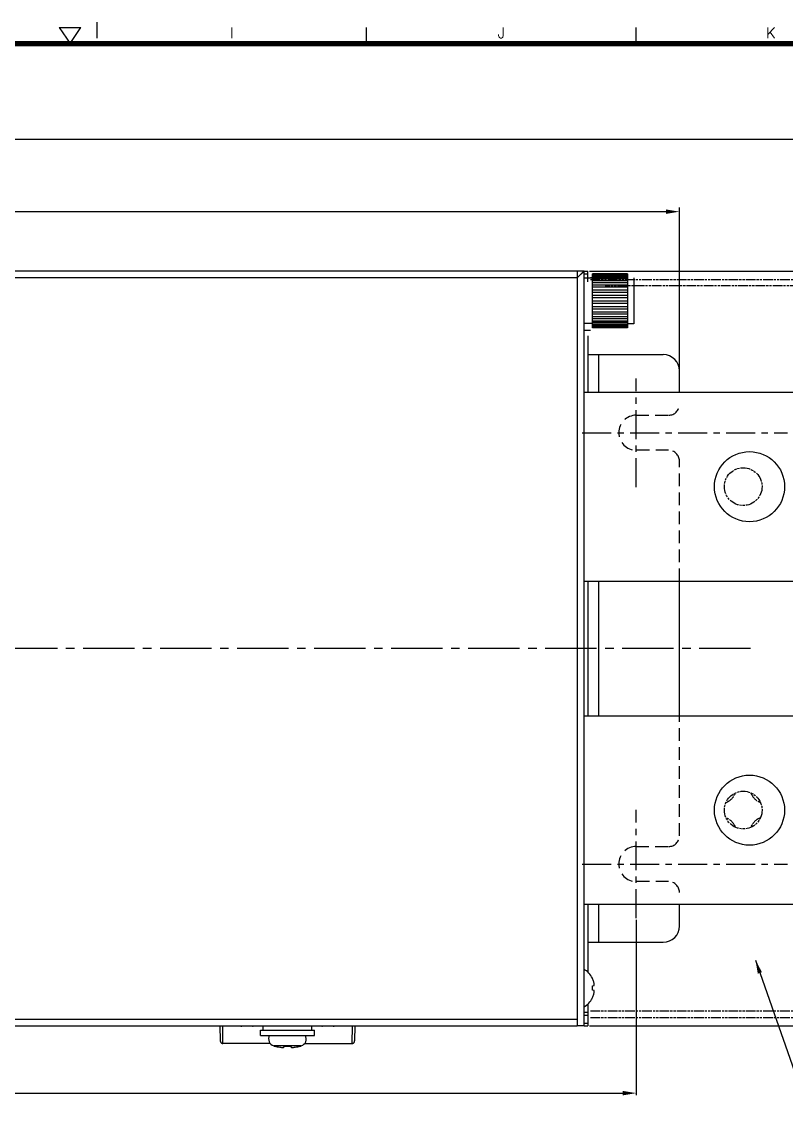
# Model space of a CAD drawing. Extents: x -329 to 5579, y -1942 to 3105.
# Drawn here: x 2186.9 to 2328.6, y -1588.2 to -1384.3 of the extents above; entities that cross this region are included whole.
import ezdxf
from ezdxf.enums import TextEntityAlignment as Align

# ---------------------------------------------------------------- set-up
doc = ezdxf.new("R2010")
doc.units = 0
doc.header["$PDMODE"] = 3
doc.header["$PDSIZE"] = 1.5
for name, pattern in [('CENTER', [17.8, 10.75, -2.35, 2.35, -2.35]), ('CENTER2', [28.575, 19.05, -3.175, 3.175, -3.175]), ('HIDDEN', [3.525, 2.35, -1.175]), ('PHANTOM', [0.8, 0.45, -0.05, 0.1, -0.05, 0.1, -0.05])]:
    doc.linetypes.add(name, pattern=pattern)
doc.layers.get('0').update_dxf_attribs({"linetype": 'CONTINUOUS'})
doc.layers.get('DEFPOINTS').update_dxf_attribs({"linetype": 'CONTINUOUS'})
for name, color, linetype in [('2', 2, 'CONTINUOUS'), ('3', 112, 'CENTER'), ('BRKT2_250_DXF_CONTINUOUS_L', 7, 'CONTINUOUS'), ('BUSBAR_SP2-4DXF_CONTINUOUS', 7, 'CONTINUOUS'), ('DIM', 1, 'CONTINUOUS'), ('HTSINK-400A_DXF_CONTINUOUS', 7, 'CONTINUOUS'), ('JW009818UAN4DXF_CONTINUOUS', 7, 'CONTINUOUS'), ('PANEL_TOP400DXF_CONTINUOUS', 7, 'CONTINUOUS'), ('PH_M4X8_DXF_CONTINUOUS_LIN', 7, 'CONTINUOUS'), ('S_WASHER_M4_DXF_CONTINUOUS', 7, 'CONTINUOUS'), ('TH_T3X8_DXF_CONTINUOUS_LIN', 7, 'CONTINUOUS'), ('WASHER_M4_DXF_CONTINUOUS_L', 7, 'CONTINUOUS')]:
    doc.layers.add(name, color=color, linetype=linetype)
doc.styles.add('OMI-1', font='arial.ttf', dxfattribs={"oblique": 1})
doc.styles.add('SIM', font='simplex')
doc.dimstyles.new('1', dxfattribs={"dimtxt": 4, "dimasz": 2.5, "dimexe": 0.8, "dimexo": 0.3, "dimgap": 0.5, "dimtad": 1, "dimtoh": 1, "dimdec": 1, "dimzin": 0, "dimtxsty": 'OMI-1', "dimcen": 0, "dimclrd": 256, "dimclre": 256, "dimclrt": 256, "dimazin": 3, "dimtfac": 0.8, "dimtdec": 1, "dimtix": 1, "dimtmove": 0, "dimatfit": 3, "dimtolj": 1, "dimtzin": 0})

# ---------------------------------------------------------------- blocks, each defined once
blk = doc.blocks.new('*D8161')
at = {"layer": 'DEFPOINTS', "color": 0}
for p in [(2308.82, -1419.53), (1953.82, -1448.05), (2308.82, -1449.05)]:
    blk.add_point(p, dxfattribs=at)
at = {"layer": 'DIM'}
for p, q in [((1953.82, -1447.75), (1953.82, -1418.73)), ((2308.82, -1448.75), (2308.82, -1418.73)), ((1956.32, -1419.53), (2306.32, -1419.53))]:
    blk.add_line(p, q, dxfattribs=at)
for points in [[(1956.32, -1419.12), (1956.32, -1419.95), (1953.82, -1419.53)], [(2306.32, -1419.95), (2306.32, -1419.12), (2308.82, -1419.53)]]:
    blk.add_solid(points, dxfattribs=at)
at = {"layer": 'DIM', "insert": (2131.32, -1416.99), "char_height": 4, "attachment_point": 5, "style": 'OMI-1'}
blk.add_mtext('\\A1;355.0', dxfattribs=at)
blk = doc.blocks.new('*D8162')
at = {"layer": 'DEFPOINTS', "color": 0}
for p in [(2358.72, -1406.07), (2358.72, -1446.44), (1953.82, -1448.05)]:
    blk.add_point(p, dxfattribs=at)
at = {"layer": 'DIM'}
for p, q in [((1953.82, -1447.75), (1953.82, -1405.27)), ((1956.32, -1406.07), (2356.22, -1406.07)), ((2358.72, -1446.14), (2358.72, -1405.27))]:
    blk.add_line(p, q, dxfattribs=at)
for points in [[(1956.32, -1405.65), (1956.32, -1406.49), (1953.82, -1406.07)], [(2356.22, -1406.49), (2356.22, -1405.65), (2358.72, -1406.07)]]:
    blk.add_solid(points, dxfattribs=at)
at = {"layer": 'DIM', "insert": (2156.27, -1403.53), "char_height": 4, "attachment_point": 5, "style": 'OMI-1'}
blk.add_mtext('\\A1;404.9', dxfattribs=at)

msp = doc.modelspace()

# ---------------------------------------------------------------- linework, layer by layer
for p, q in [((2193.8, -1385.35), (2195.8, -1388.35)), ((2193.8, -1385.35), (2197.8, -1385.35)), ((2195.8, -1388.35), (2197.8, -1385.35)), ((2200.8, -1387.35), (2200.8, -1384.35)), ((2250.8, -1388.35), (2250.8, -1385.35)), ((2300.8, -1388.35), (2300.8, -1385.35))]:
    msp.add_line(p, q)
at = {"color": 7, "linetype": 'CONTINUOUS'}
for p, q in [((2299.17, -1431.07), (2292.72, -1431.07)), ((2292.72, -1441.07), (2292.72, -1431.07)), ((2299.17, -1431.1), (2292.72, -1431.1)), ((2299.17, -1431.07), (2299.17, -1441.07)), ((2292.72, -1431.87), (2291.12, -1431.87)), ((2292.72, -1431.82), (2292.32, -1431.82)), ((2299.17, -1431.17), (2292.72, -1431.17)), ((2299.17, -1431.33), (2292.72, -1431.33)), ((2299.17, -1431.49), (2292.72, -1431.49)), ((2299.17, -1431.76), (2292.72, -1431.76)), ((2299.17, -1432.01), (2292.72, -1432.01)), ((2299.17, -1432.39), (2292.72, -1432.39)), ((2299.17, -1432.71), (2292.72, -1432.71)), ((2299.17, -1433.17), (2292.72, -1433.17)), ((2300.37, -1431.82), (2300.37, -1440.32)), ((2299.17, -1433.55), (2292.72, -1433.55)), ((2299.17, -1434.08), (2292.72, -1434.08)), ((2299.17, -1434.5), (2292.72, -1434.5)), ((2299.17, -1435.08), (2292.72, -1435.08)), ((2299.17, -1435.52), (2292.72, -1435.52)), ((2299.17, -1436.12), (2292.72, -1436.12)), ((2299.17, -1436.57), (2292.72, -1436.57)), ((2299.17, -1437.16), (2292.72, -1437.16)), ((2299.17, -1437.59), (2292.72, -1437.59)), ((2299.17, -1438.15), (2292.72, -1438.15)), ((2299.17, -1438.55), (2292.72, -1438.55)), ((2299.17, -1439.05), (2292.72, -1439.05)), ((2292.72, -1440.27), (2291.12, -1440.27)), ((2299.17, -1439.4), (2292.72, -1439.4)), ((2299.17, -1439.82), (2292.72, -1439.82)), ((2299.17, -1440.1), (2292.72, -1440.1)), ((2299.17, -1440.42), (2292.72, -1440.42)), ((2299.17, -1440.63), (2292.72, -1440.63)), ((2299.17, -1440.84), (2292.72, -1440.84)), ((2299.17, -1440.95), (2292.72, -1440.95)), ((2299.17, -1441.04), (2292.72, -1441.04)), ((2299.17, -1441.07), (2292.72, -1441.07)), ((2300.37, -1440.32), (2299.17, -1440.32)), ((2292.32, -1441.57), (2291.12, -1441.57))]:
    msp.add_line(p, q, dxfattribs=at)
at = {"const_width": 1}
msp.add_lwpolyline([(2600.8, -1388.35), (1800.8, -1388.35), (1800.8, -1938.35), (2600.8, -1938.35)], close=True, dxfattribs=at)
at = {"layer": '2', "color": 4, "linetype": 'PHANTOM', "ltscale": 4}
for p, q in [((2292.32, -1432.09), (2353.02, -1432.09)), ((2353.52, -1433.29), (2295.02, -1433.29)), ((2292.32, -1567.79), (2353.52, -1567.79)), ((2292.32, -1568.99), (2353.02, -1568.99))]:
    msp.add_line(p, q, dxfattribs=at)
for centre in [(2320.65, -1470.54), (2320.65, -1530.54)]:
    msp.add_circle(centre, 3.5, dxfattribs=at)
for centre, start, end in [((2316.4, -1526.3), 290.6898, 339.3102), ((2324.89, -1526.3), 200.6898, 249.3102), ((2316.4, -1534.78), 20.6898, 69.3102), ((2324.89, -1534.78), 110.6898, 159.3102)]:
    msp.add_arc(centre, 3, start, end, dxfattribs=at)
at = {"layer": '3', "linetype": 'CENTER', "ltscale": 0.5}
for p, q in [((2300.82, -1470.61), (2300.82, -1450.48)), ((2290.76, -1460.54), (2328.86, -1460.54)), ((2300.82, -1550.61), (2300.82, -1530.49)), ((2290.76, -1540.55), (2328.86, -1540.55))]:
    msp.add_line(p, q, dxfattribs=at)
at = {"layer": '3', "linetype": 'CENTER2', "ltscale": 0.5}
msp.add_line((2322.03, -1500.55), (1940.16, -1500.55), dxfattribs=at)
at = {"layer": 'BRKT2_250_DXF_CONTINUOUS_L', "color": 7, "linetype": 'CONTINUOUS'}
for p, q in [((2291.82, -1446.05), (2305.82, -1446.05)), ((2293.82, -1446.05), (2293.82, -1453.05)), ((2308.82, -1453.05), (2308.82, -1449.05)), ((2293.82, -1488.05), (2293.82, -1513.05)), ((2293.82, -1548.05), (2293.82, -1555.05)), ((2308.82, -1552.05), (2308.82, -1548.05)), ((2291.82, -1555.05), (2305.82, -1555.05))]:
    msp.add_line(p, q, dxfattribs=at)
at = {"layer": 'BRKT2_250_DXF_CONTINUOUS_L', "color": 4, "linetype": 'HIDDEN'}
for p, q in [((2300.82, -1457.29), (2306.82, -1457.29)), ((2306.82, -1463.79), (2300.82, -1463.79)), ((2308.82, -1488.05), (2308.82, -1465.79)), ((2308.82, -1535.3), (2308.82, -1513.05)), ((2300.82, -1537.3), (2306.82, -1537.3)), ((2306.82, -1543.8), (2300.82, -1543.8))]:
    msp.add_line(p, q, dxfattribs=at)
at = {"layer": 'BRKT2_250_DXF_CONTINUOUS_L', "color": 7, "linetype": 'CONTINUOUS'}
for centre, start, end in [((2305.82, -1449.05), 0, 90), ((2305.82, -1552.05), 270, 0)]:
    msp.add_arc(centre, 3, start, end, dxfattribs=at)
at = {"layer": 'BRKT2_250_DXF_CONTINUOUS_L', "color": 4, "linetype": 'HIDDEN'}
for centre, radius, start, end in [((2306.82, -1455.29), 2, 270, 0), ((2300.82, -1460.54), 3.25, 90, 270), ((2306.82, -1465.79), 2, 0, 90), ((2306.82, -1535.3), 2, 270, 0), ((2300.82, -1540.55), 3.25, 90, 270), ((2306.82, -1545.8), 2, 0, 90)]:
    msp.add_arc(centre, radius, start, end, dxfattribs=at)
at = {"layer": 'BUSBAR_SP2-4DXF_CONTINUOUS', "color": 7, "linetype": 'CONTINUOUS'}
for p, q in [((2346.82, -1453.05), (2291.12, -1453.05)), ((2291.12, -1488.05), (2346.82, -1488.05)), ((2308.82, -1513.05), (2308.82, -1488.05)), ((2291.12, -1513.05), (2346.82, -1513.05)), ((2346.82, -1548.05), (2291.12, -1548.05))]:
    msp.add_line(p, q, dxfattribs=at)
for centre in [(2321.82, -1470.55), (2321.82, -1530.55)]:
    msp.add_circle(centre, 6.5, dxfattribs=at)
at = {"layer": 'DIM'}
for p, q in [((2292.12, -1430.55), (2392.84, -1430.55)), ((2300.82, -1550.91), (2300.82, -1583.43)), ((2292.12, -1570.55), (2392.84, -1570.55)), ((1964.32, -1583.04), (2298.32, -1583.04))]:
    msp.add_line(p, q, dxfattribs=at)
msp.add_solid([(2298.32, -1583.46), (2298.32, -1582.63), (2300.82, -1583.04)], dxfattribs=at)
at = {"layer": 'HTSINK-400A_DXF_CONTINUOUS', "color": 7, "linetype": 'CONTINUOUS'}
for p, q in [((2291.12, -1430.55), (2291.82, -1430.55)), ((2291.12, -1431.05), (2291.82, -1431.05)), ((2291.82, -1432.56), (2291.82, -1430.55)), ((2291.82, -1442.55), (2291.82, -1453.05)), ((2291.82, -1488.05), (2291.82, -1513.05)), ((2291.82, -1548.05), (2291.82, -1560.57)), ((2291.82, -1566.52), (2291.82, -1570.55)), ((2291.12, -1568.05), (2291.82, -1568.05)), ((2291.12, -1568.55), (2291.82, -1568.55)), ((2291.12, -1570.05), (2291.82, -1570.05)), ((2291.12, -1570.55), (2291.82, -1570.55))]:
    msp.add_line(p, q, dxfattribs=at)
at = {"layer": 'JW009818UAN4DXF_CONTINUOUS', "color": 7, "linetype": 'CONTINUOUS'}
for p, q in [((2223.6, -1570.55), (2223.65, -1573.35)), ((2224.15, -1573.85), (2224.1, -1570.55)), ((2229.6, -1570.65), (2227.63, -1570.65)), ((2244.6, -1570.65), (2242.63, -1570.65)), ((2248.13, -1570.55), (2248.08, -1573.85)), ((2248.63, -1570.55), (2248.58, -1573.35)), ((2223.65, -1573.35), (2223.66, -1573.4)), ((2223.66, -1573.4), (2223.66, -1573.44)), ((2223.66, -1573.44), (2223.67, -1573.49)), ((2223.67, -1573.49), (2223.69, -1573.53)), ((2223.69, -1573.53), (2223.71, -1573.57)), ((2223.71, -1573.57), (2223.73, -1573.61)), ((2223.73, -1573.61), (2223.76, -1573.65)), ((2223.76, -1573.65), (2223.79, -1573.69)), ((2223.79, -1573.69), (2223.82, -1573.72)), ((2223.82, -1573.72), (2223.86, -1573.75)), ((2223.86, -1573.75), (2223.9, -1573.78)), ((2223.9, -1573.78), (2223.94, -1573.8)), ((2223.94, -1573.8), (2223.98, -1573.81)), ((2223.98, -1573.81), (2224.02, -1573.83)), ((2224.02, -1573.83), (2224.07, -1573.84)), ((2224.07, -1573.84), (2224.11, -1573.84)), ((2224.11, -1573.84), (2224.15, -1573.85)), ((2232.91, -1573.85), (2224.15, -1573.85)), ((2239.33, -1573.85), (2248.08, -1573.85)), ((2248.08, -1573.85), (2248.13, -1573.84)), ((2248.13, -1573.84), (2248.17, -1573.84)), ((2248.17, -1573.84), (2248.21, -1573.83)), ((2248.21, -1573.83), (2248.26, -1573.81)), ((2248.26, -1573.81), (2248.3, -1573.8)), ((2248.3, -1573.8), (2248.34, -1573.78)), ((2248.34, -1573.78), (2248.38, -1573.75)), ((2248.38, -1573.75), (2248.41, -1573.72)), ((2248.41, -1573.72), (2248.45, -1573.69)), ((2248.45, -1573.69), (2248.48, -1573.65)), ((2248.48, -1573.65), (2248.51, -1573.61)), ((2248.51, -1573.61), (2248.53, -1573.57)), ((2248.53, -1573.57), (2248.55, -1573.53)), ((2248.55, -1573.53), (2248.56, -1573.49)), ((2248.56, -1573.49), (2248.57, -1573.44)), ((2248.57, -1573.44), (2248.58, -1573.4)), ((2248.58, -1573.4), (2248.58, -1573.35))]:
    msp.add_line(p, q, dxfattribs=at)
for centre, start, end in [((2227.63, -1570.15), 233.2002, 270), ((2229.6, -1570.15), 270, 306.7998), ((2242.63, -1570.15), 233.2002, 270), ((2244.6, -1570.15), 270, 306.7998)]:
    msp.add_arc(centre, 0.5, start, end, dxfattribs=at)
at = {"layer": 'PANEL_TOP400DXF_CONTINUOUS', "color": 7, "linetype": 'CONTINUOUS'}
for p, q in [((2289.82, -1430.55), (1972.42, -1430.55)), ((2289.82, -1430.55), (2289.82, -1431.75)), ((2291.12, -1430.55), (2289.92, -1431.75)), ((2291.12, -1430.55), (2289.92, -1430.55)), ((2289.92, -1570.55), (2289.92, -1430.55)), ((2290.54, -1431.13), (2290.43, -1431.24)), ((2290.73, -1430.93), (2290.54, -1431.13)), ((2290.82, -1430.84), (2290.73, -1430.93)), ((2290.96, -1430.7), (2290.9, -1430.77)), ((2291.06, -1430.6), (2290.96, -1430.7)), ((2291.12, -1430.55), (2291.11, -1430.55)), ((2291.12, -1570.55), (2291.12, -1430.55)), ((1972.32, -1431.75), (2289.92, -1431.75)), ((2290.05, -1431.61), (2289.92, -1431.75)), ((2290.18, -1431.48), (2290.05, -1431.61)), ((2290.31, -1431.36), (2290.18, -1431.48)), ((2290.43, -1431.24), (2290.31, -1431.36)), ((1972.32, -1569.35), (2289.92, -1569.35)), ((2289.82, -1569.35), (2289.82, -1570.55)), ((1972.42, -1570.55), (2289.82, -1570.55)), ((2291.12, -1570.55), (2289.92, -1570.55))]:
    msp.add_line(p, q, dxfattribs=at)
at = {"layer": 'PH_M4X8_DXF_CONTINUOUS_LIN', "color": 7, "linetype": 'CONTINUOUS'}
for p, q in [((2238.67, -1574.29), (2233.57, -1574.29)), ((2233.65, -1574.31), (2233.57, -1574.29)), ((2233.65, -1574.31), (2233.73, -1574.31)), ((2235.45, -1574.51), (2235.48, -1574.31)), ((2235.48, -1574.31), (2235.45, -1574.51)), ((2235.46, -1574.51), (2235.46, -1574.5)), ((2235.48, -1574.31), (2236.75, -1574.31)), ((2235.5, -1574.31), (2235.5, -1574.31)), ((2235.5, -1574.33), (2235.5, -1574.31)), ((2236.74, -1574.31), (2236.74, -1574.31)), ((2236.74, -1574.33), (2236.74, -1574.31)), ((2236.75, -1574.31), (2236.79, -1574.51)), ((2236.75, -1574.31), (2236.78, -1574.51)), ((2236.78, -1574.51), (2236.78, -1574.5)), ((2238.51, -1574.31), (2238.59, -1574.31)), ((2238.59, -1574.31), (2238.67, -1574.29))]:
    msp.add_line(p, q, dxfattribs=at)
for centre, radius, start, end in [((2233.93, -1573.02), 1.31, 148.9907, 253.9084), ((2238.3, -1573.02), 1.31, 286.0916, 31.0093), ((2236.12, -1565.34), 9.28, 255.0949, 261.245), ((2229.72, -1573.22), 5.88, 347.4287, 347.6165), ((2235.44, -1574.51), 0.0204, 335.7136, 337.6243), ((2235.44, -1574.51), 0.0194, 337.5765, 347.2585), ((2242.51, -1573.22), 5.88, 192.3835, 192.5713), ((2236.8, -1574.51), 0.0204, 202.3757, 204.2864), ((2236.8, -1574.51), 0.0194, 192.7415, 202.4235), ((2236.8, -1574.51), 0.0212, 204.2955, 207.514), ((2236.12, -1565.33), 9.28, 278.7548, 284.9042), ((2236.12, -1565.34), 9.28, 278.755, 284.9051)]:
    msp.add_arc(centre, radius, start, end, dxfattribs=at)
for points, knots in [([(2234.7, -1574.51), (2234.8, -1574.53), (2234.93, -1574.54), (2235.11, -1574.56), (2235.22, -1574.56), (2235.31, -1574.56), (2235.37, -1574.55), (2235.41, -1574.54), (2235.43, -1574.53), (2235.44, -1574.52), (2235.45, -1574.51)], [0, 0, 0, 0, 0.373081, 0.541431, 0.689267, 0.811317, 0.903754, 0.938308, 0.965231, 1, 1, 1, 1]), ([(2235.41, -1574.54), (2235.42, -1574.54), (2235.44, -1574.53), (2235.45, -1574.52), (2235.46, -1574.52)], [0, 0, 0, 0, 0.603568, 1, 1, 1, 1]), ([(2235.45, -1574.51), (2235.45, -1574.51), (2235.45, -1574.52), (2235.44, -1574.52), (2235.44, -1574.53)], [0, 0, 0, 0, 0.228407, 1, 1, 1, 1]), ([(2235.46, -1574.48), (2235.47, -1574.47), (2235.48, -1574.42), (2235.49, -1574.37), (2235.5, -1574.33)], [0, 0, 0, 0, 0.214594, 1, 1, 1, 1]), ([(2236.77, -1574.48), (2236.77, -1574.47), (2236.76, -1574.42), (2236.75, -1574.37), (2236.74, -1574.33)], [0, 0, 0, 0, 0.214594, 1, 1, 1, 1]), ([(2236.82, -1574.54), (2236.82, -1574.54), (2236.8, -1574.53), (2236.79, -1574.52), (2236.78, -1574.52)], [0, 0, 0, 0, 0.600009, 1, 1, 1, 1]), ([(2236.79, -1574.51), (2236.79, -1574.52), (2236.81, -1574.53), (2236.83, -1574.54), (2236.87, -1574.55), (2236.93, -1574.56), (2237.02, -1574.56), (2237.13, -1574.56), (2237.3, -1574.54), (2237.44, -1574.53), (2237.53, -1574.51)], [0, 0, 0, 0, 0.034892, 0.061891, 0.096513, 0.189039, 0.311115, 0.458921, 0.62719, 1, 1, 1, 1])]:
    msp.add_open_spline(points, degree=3, knots=knots, dxfattribs=at)
at = {"layer": 'S_WASHER_M4_DXF_CONTINUOUS', "color": 7, "linetype": 'CONTINUOUS'}
for p, q in [((2231.14, -1571.35), (2241.12, -1571.35)), ((2231.14, -1572.35), (2231.14, -1571.35)), ((2241.12, -1572.35), (2241.12, -1571.35)), ((2231.14, -1572.35), (2241.12, -1572.35))]:
    msp.add_line(p, q, dxfattribs=at)
at = {"layer": 'TH_T3X8_DXF_CONTINUOUS_LIN', "color": 7, "linetype": 'CONTINUOUS'}
for p, q in [((2292.67, -1561.74), (2292.67, -1561.7)), ((2292.67, -1563.14), (2292.95, -1563.09)), ((2292.67, -1563.95), (2292.67, -1563.14)), ((2292.95, -1564), (2292.67, -1563.95)), ((2292.67, -1565.39), (2292.67, -1565.35))]:
    msp.add_line(p, q, dxfattribs=at)
for centre, radius, start, end in [((2289.06, -1563.55), 4.06, 27.0569, 59.4898), ((2289.01, -1563.54), 4.08, 25.4085, 26.0312), ((2288.99, -1563.54), 4.1, 16.0964, 25.397), ((2288.98, -1563.54), 4.11, 14.9386, 16.0925), ((2290.65, -1563.1), 2.38, 13.651, 14.9413), ((2289.06, -1563.55), 4.06, 300.5102, 332.9431), ((2289.01, -1563.56), 4.08, 333.9688, 334.5915), ((2288.99, -1563.55), 4.1, 334.603, 343.9036), ((2288.98, -1563.55), 4.11, 343.9075, 345.0614), ((2290.65, -1563.99), 2.38, 345.0588, 346.349)]:
    msp.add_arc(centre, radius, start, end, dxfattribs=at)
for points, knots in [([(2292.95, -1563.09), (2292.96, -1563.09), (2292.98, -1563.07), (2293, -1563.04), (2293.01, -1562.99), (2293.02, -1562.92), (2293.01, -1562.84), (2293, -1562.71), (2292.98, -1562.61), (2292.96, -1562.54)], [0, 0, 0, 0, 0.051344, 0.117867, 0.208979, 0.326691, 0.469215, 0.632537, 1, 1, 1, 1]), ([(2292.96, -1564.55), (2292.98, -1564.49), (2293, -1564.39), (2293.01, -1564.26), (2293.02, -1564.17), (2293.01, -1564.11), (2293, -1564.05), (2292.98, -1564.02), (2292.96, -1564), (2292.95, -1564)], [0, 0, 0, 0, 0.367467, 0.530788, 0.67331, 0.791021, 0.882133, 0.948655, 1, 1, 1, 1])]:
    msp.add_open_spline(points, degree=3, knots=knots, dxfattribs=at)
at = {"layer": 'WASHER_M4_DXF_CONTINUOUS_L', "color": 7, "linetype": 'CONTINUOUS'}
for p, q in [((2231.62, -1571.35), (2231.62, -1570.55)), ((2240.62, -1571.35), (2240.62, -1570.55))]:
    msp.add_line(p, q, dxfattribs=at)

# ---------------------------------------------------------------- texts
at = {"style": 'SIM'}
for s, p in [('I', (2225.8, -1387.35)), ('J', (2275.8, -1387.35)), ('K', (2325.8, -1387.35))]:
    msp.add_text(s, height=2, dxfattribs=at).set_placement(p, align=Align.CENTER)

# ---------------------------------------------------------------- dimensions: what is measured, and where the dimension line sits
at = {"layer": 'DIM'}
for base, p2, picture, middle in [((2358.72, -1406.07), (2358.72, -1446.44), '*D8162', (2156.27, -1403.53)), ((2308.82, -1419.53), (2308.82, -1449.05), '*D8161', (2131.32, -1416.99))]:
    dim = msp.add_linear_dim(base=base, p1=(1953.82, -1448.05), p2=p2, dimstyle='1', dxfattribs=at)
    dim.commit()
    dim.dimension.update_dxf_attribs({"geometry": picture, "text_midpoint": middle})

# ---------------------------------------------------------------- leaders
at = {"layer": 'DIM', "annotation_type": 0, "has_hookline": 1, "hookline_direction": 0, "text_width": 35.79}
msp.add_leader([(2322.92, -1558.38), (2338.23, -1602.18), (2341.6, -1602.18)], dimstyle='1', override={"dimgap": 0.5, "dimtad": 0}, dxfattribs=at)

doc.saveas('drawing.dxf')
